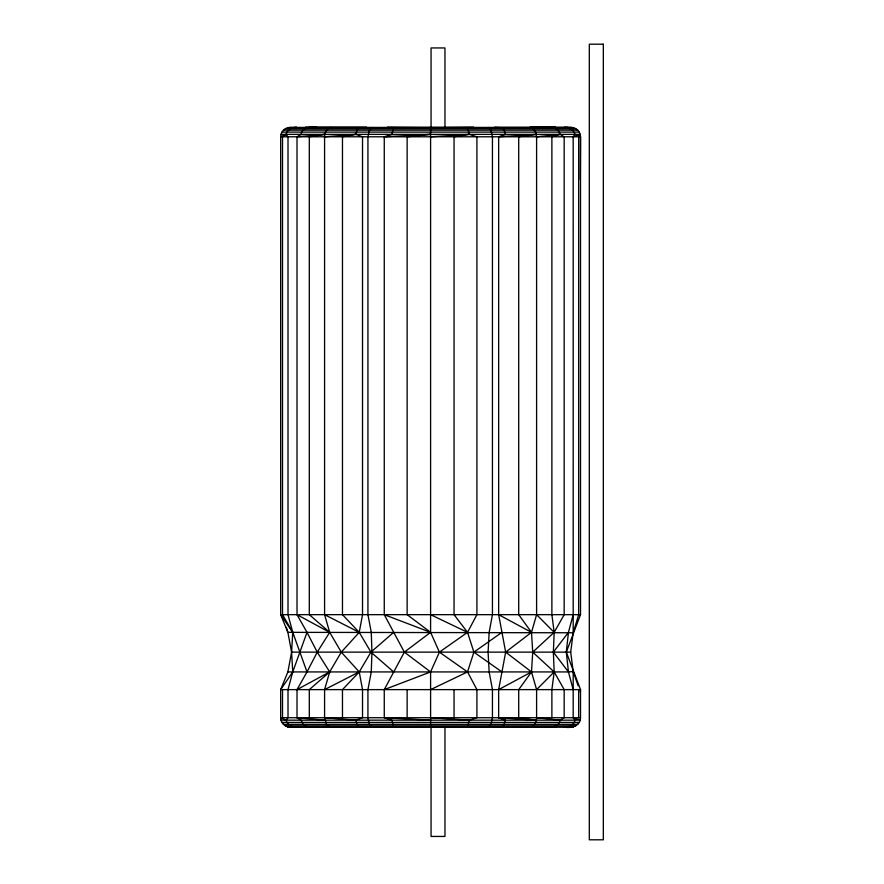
<?xml version="1.0" encoding="UTF-8"?>
<svg xmlns="http://www.w3.org/2000/svg" width="884" height="884" viewBox="0 0 884 884"><rect width="100%" height="100%" fill="white"/><g stroke="black" fill="none" stroke-linecap="round" stroke-linejoin="round"><path stroke-width="1.33" d="M573.175 614.667L568.445 632.347L566.29 652.138L580.512 689.619L580.512 717.731C580.578 726.073 571.009 728.504 564.268 727.101C569.02 727.709 573.926 724.935 575.097 720.162L573.175 717.731L573.197 671.52L570.699 652.138L573.197 632.767L573.175 136.788L575.097 134.368L572.755 130.158L567.263 127.418L529.98 127.418L555.826 127.418L544.301 127.418M580.346 179.607L580.512 136.788C580.545 131.771 576.158 127.384 571.141 127.418L290.04 127.418C285.024 127.384 280.637 131.771 280.67 136.788L280.67 614.667L287.886 632.347L291.587 652.138L292.748 671.928L288.007 689.619L288.007 717.731L286.084 720.162C287.256 724.935 292.173 727.709 296.925 727.101M555.826 727.101L529.98 727.101C534.5 726.781 536.61 721.72 536.599 717.731L536.599 689.619L531.505 671.928L532.721 652.138L554.18 632.347L564.169 614.667L564.169 136.788L560.147 134.368L551.881 136.788L551.881 614.667L554.18 632.347L553.362 652.138L554.18 671.928L551.881 689.619L551.881 717.731M290.737 727.024L287.62 726.781L573.572 726.781L290.04 727.101C285.024 727.134 280.637 722.747 280.67 717.731L280.67 689.619L287.886 671.928L291.587 652.138L292.748 632.347L288.007 614.667L288.007 136.788L286.084 134.368C287.256 129.583 292.173 126.81 296.925 127.418L287.62 127.738L573.572 127.738L570.169 127.418M580.335 692.305L580.512 689.619L280.67 689.619L292.748 671.928L307.002 632.347L297.013 614.667L297.013 136.788L301.035 134.368C302.372 126.865 310.903 126.865 316.881 127.418M324.583 136.788L355.788 134.368L362.528 136.788L362.528 614.667L359.236 632.347L341.29 652.138L329.677 671.928L324.583 689.619L324.583 717.731L355.788 720.162L362.528 717.731L362.528 689.619L359.236 671.928L341.29 652.138L329.677 632.347L324.583 614.667L324.583 136.788C324.572 132.799 326.682 127.738 331.202 127.418L366.783 127.418L305.356 127.418L331.202 127.418M430.596 127.738L387.159 127.418L430.596 127.418L430.596 632.347L439.392 652.138L467.526 671.928L476.918 689.619L476.918 717.731L469.316 720.162L467.592 726.781L452.575 727.101M515.118 726.924L494.399 727.101L502.079 726.781L504.178 724.361L505.394 720.162L498.653 717.731L498.653 689.619L505.659 652.138L498.653 614.667L498.653 136.788L505.394 134.368L504.178 130.158L502.079 127.738L494.399 127.418L547.461 127.418M536.599 717.731L560.147 720.162L564.169 717.731L564.169 689.619L554.18 671.928L532.721 652.138L531.505 632.347L536.599 614.667L536.599 136.788L535.715 132.103L531.693 127.738L502.079 127.738M560.147 720.162C558.81 727.654 550.29 727.654 544.301 727.101M317.422 726.946L305.356 727.101L306.77 726.781L303.135 724.361L301.035 720.162L297.013 717.731L297.013 689.619L307.002 671.928L292.748 632.347L282.515 614.667L282.515 136.788L286.084 134.368L280.67 136.788L580.512 136.788L580.512 614.667L566.29 652.138L568.445 671.928L573.175 689.619M307.002 671.928L317.245 652.138L329.677 632.347L309.301 614.667L309.301 136.788L324.804 134.368L297.013 136.788M410.231 726.935L387.159 727.101L393.59 726.781L391.877 720.162L384.264 717.731L384.264 689.619L404.342 652.138L430.596 632.347L407.137 614.667L407.137 136.788L430.596 134.368L384.264 136.788L384.264 614.667L404.342 652.138L430.596 671.928L430.596 727.101L474.023 727.101M384.264 689.619L430.596 671.928L439.392 652.138L467.526 632.347L476.918 614.667L476.918 136.788L469.316 134.368L430.596 136.788M342.473 717.731L342.473 689.619L359.236 671.928L370.937 652.138L393.656 632.347M393.59 127.738L391.877 134.368L384.264 136.788M280.99 134.368L580.191 134.368L578.666 136.788L578.666 614.667L573.197 632.767L287.886 632.347L286.35 627.297M498.653 136.788L536.378 134.368L518.709 136.788L518.709 614.667L531.505 632.347L505.659 652.138L531.505 671.928L518.709 689.619L518.709 717.731L536.378 720.162L498.653 717.731M568.445 632.347L553.362 652.138L568.445 671.928L573.197 671.52L578.125 685.741M536.599 689.619L554.18 671.928M307.002 632.347L317.245 652.138L329.677 671.928L309.301 689.619L309.301 717.731M359.103 127.738L357.003 130.158L355.788 134.368L342.473 136.788L342.473 614.667L359.236 632.347L370.937 652.138L393.656 671.928M501.946 632.347L473.89 652.138L467.526 671.928L430.596 689.619M297.013 689.619L329.677 671.928M498.653 689.619L531.505 671.928M324.583 689.619L359.236 671.928M488.587 727.101L490.985 724.361L492.443 717.731L492.443 689.619L489.15 671.928L488.09 652.138L489.15 632.347L492.443 614.667L492.443 136.788L490.985 130.158L488.587 127.418M371.844 127.418L369.413 130.158L367.932 136.788L367.932 614.667L371.269 632.347L371.954 652.138L371.269 671.928L367.932 689.619L367.932 717.731L369.413 724.361L371.844 727.101M291.775 727.101L292.482 726.781L290.04 727.101M573.175 136.788L580.191 134.368M536.599 136.788L560.147 134.368L558.047 130.158L554.412 127.738M570.169 727.101L573.572 726.781L571.042 726.913M569.418 727.101L573.572 726.781M531.693 127.738L537.472 127.418M430.596 127.418L474.023 127.418L444.166 127.639M347.976 727.101L366.783 727.101M316.881 727.101L359.103 726.781L357.003 724.361L355.788 720.162M513.206 727.101L531.693 726.781L517.88 726.902M408.607 727.101L430.596 726.781L414.309 726.902M320.107 726.913L329.489 726.781L326.527 724.361L324.583 717.731M285.355 128.677L575.827 128.677M283.41 130.158L577.771 130.158M281.93 132.103L579.263 132.103M580.512 614.667L280.67 614.667L292.748 632.347M291.587 652.138L570.699 652.138M287.886 671.928L568.445 671.928M580.512 717.731L280.67 717.731L286.084 720.162M280.99 720.162L580.191 720.162L573.175 717.731M281.93 722.416L579.263 722.416M283.41 724.361L577.771 724.361M285.355 725.852L575.827 725.852M287.62 726.781L290.272 726.88M567.263 127.418L573.572 127.738L564.268 127.418L568.699 127.738M384.264 717.731L430.596 720.162M430.596 717.731L469.316 720.162M297.013 717.731L324.804 720.162M290.04 127.418L292.482 127.738M384.264 614.667L430.596 632.347M430.596 614.667L467.526 632.347L473.89 652.138L501.946 671.928M324.583 614.667L359.236 632.347M498.653 614.667L531.505 632.347M297.013 614.667L329.677 632.347M536.599 614.667L554.18 632.347M467.526 632.347L454.044 614.667L454.044 136.788L469.316 134.368L467.592 127.738M573.197 671.52L573.65 674.105M578.666 689.619L578.666 717.731M454.044 689.619L454.044 717.731M444.961 128.036L444.961 47.946L431.06 47.946L431.06 128.036M444.961 727.344L444.961 836.441L431.06 836.441L431.06 727.344M407.137 689.619L407.137 717.731M282.515 689.619L282.515 717.731M603.33 44.2L589.308 44.2L589.308 839.8L603.33 839.8L603.33 44.2"/></g></svg>
